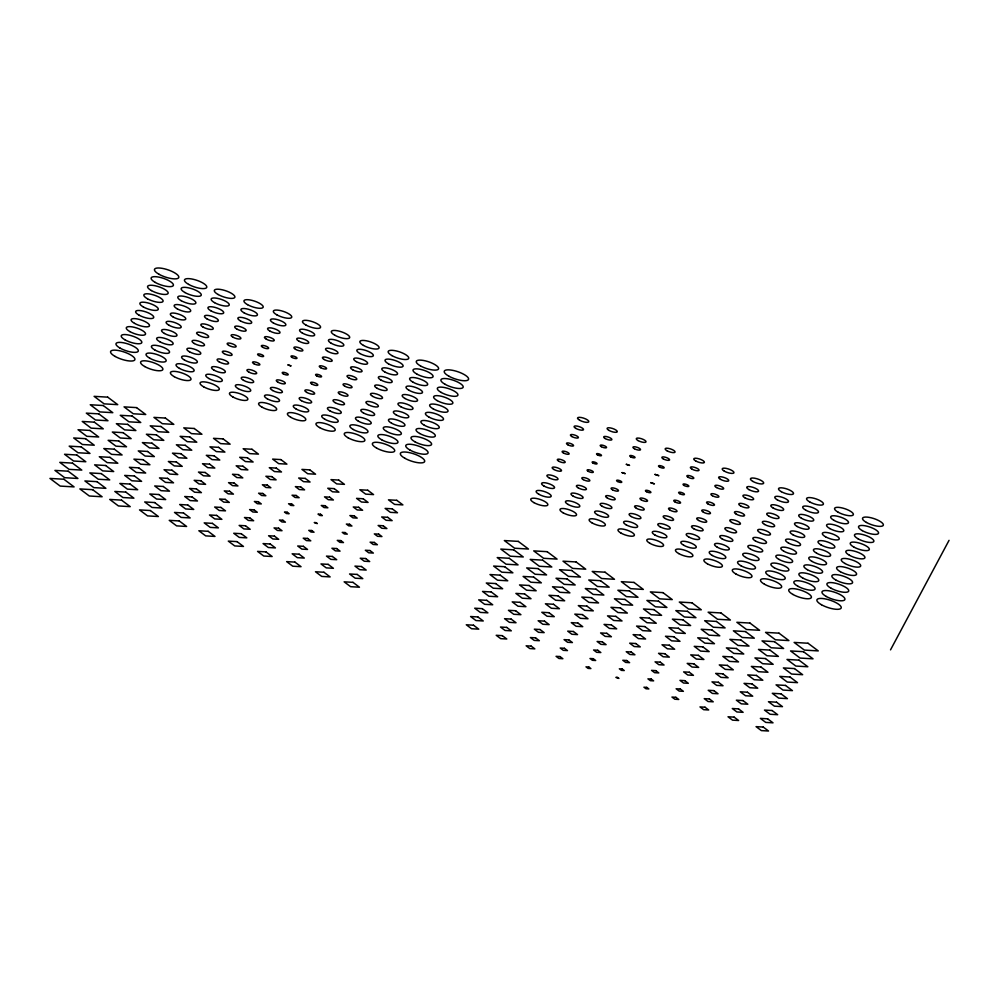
<?xml version="1.0" encoding="UTF-8"?>
<svg xmlns="http://www.w3.org/2000/svg" width="999" height="999" viewBox="0 0 999 999"><rect width="100%" height="100%" fill="white"/><g stroke="black" fill="none" stroke-linecap="round" stroke-linejoin="round"><path stroke-width="1.5" d="M890.521 649.874L949.05 540.334M288.037 364.935L291.109 365.946L288.049 364.91M622.04 472.589L625.112 473.601L622.04 472.589M626.348 464.348L629.582 465.409L626.361 464.31M650.686 482.667L654.42 483.891L650.724 482.592M655.019 474.438L658.865 475.699L655.032 474.388M107.705 397.152L94.093 396.341L104.133 403.858L117.745 404.657L107.705 397.152M103.234 405.519L90.247 404.757L99.825 411.913L112.812 412.687L103.234 405.519M136.538 407.604L124.038 406.868L133.254 413.773L145.754 414.51L136.538 407.604M98.776 413.861L86.301 413.124L95.492 420.005L107.979 420.741L98.776 413.861M132.055 415.996L120.242 415.297L128.946 421.815L140.772 422.515L132.055 415.996M165.384 418.057L153.921 417.382L162.362 423.701L173.826 424.375L165.384 418.057M94.343 422.165L82.23 421.453L91.159 428.134L103.272 428.846L94.343 422.165M127.597 424.35L116.346 423.688L124.638 429.895L135.889 430.557L127.597 424.35M160.889 426.461L150.2 425.824L158.079 431.718L168.769 432.355L160.889 426.461M194.231 428.484L183.754 427.859L191.471 433.641L201.948 434.253L194.231 428.484M89.922 430.432L78.022 429.732L86.801 436.301L98.701 437L89.922 430.432M123.152 432.667L112.313 432.03L120.305 437.999L131.144 438.648L123.152 432.667M156.418 434.827L146.366 434.24L153.771 439.785L163.824 440.372L156.418 434.827M189.723 436.913L180.107 436.338L187.2 441.645L196.803 442.207L189.723 436.913M223.089 438.886L213.499 438.324L220.567 443.606L230.145 444.168L223.089 438.886M85.527 438.661L73.676 437.962L82.418 444.505L94.268 445.204L85.527 438.661M118.731 440.946L108.129 440.309L115.946 446.166L126.548 446.79L118.731 440.946M151.96 443.169L142.382 442.594L149.45 447.877L159.016 448.439L151.96 443.169M185.24 445.304L176.361 444.78L182.904 449.675L191.783 450.199L185.24 445.304M251.96 449.263L243.144 448.738L249.638 453.608L258.466 454.12L251.96 449.263M218.569 447.34L209.952 446.828L216.308 451.585L224.925 452.097L218.569 447.34M81.156 446.853L69.181 446.141L78.009 452.747L89.985 453.446L81.156 446.853M114.336 449.175L103.796 448.551L111.563 454.358L122.103 454.982L114.336 449.175M147.54 451.448L138.237 450.899L145.092 456.031L154.383 456.58L147.54 451.448M180.782 453.658L172.452 453.159L178.584 457.754L186.913 458.254L180.782 453.658M214.073 455.769L206.293 455.307L212.025 459.59L219.792 460.052L214.073 455.769M247.427 457.742L239.698 457.28L245.392 461.55L253.134 462.013L247.427 457.742M280.869 459.59L272.627 459.103L278.696 463.648L286.925 464.135L280.869 459.59M76.798 454.995L64.548 454.27L73.576 461.026L85.827 461.75L76.798 454.995M109.965 457.355L99.288 456.718L107.155 462.612L117.832 463.236L109.965 457.355M143.144 459.677L133.903 459.14L140.709 464.223L149.937 464.772L143.144 459.677M176.348 461.95L168.344 461.476L174.238 465.896L182.243 466.371L176.348 461.95M309.79 469.867L301.923 469.405L307.717 473.738L315.584 474.2L309.79 469.867M209.59 464.148L202.485 463.723L207.717 467.644L214.835 468.069L209.59 464.148M242.919 466.196L236.151 465.796L241.134 469.53L247.889 469.93L242.919 466.196M276.311 468.106L269.28 467.682L274.463 471.565L281.506 471.978L276.311 468.106M72.465 463.111L59.79 462.362L69.131 469.355L81.806 470.092L72.465 463.111M105.619 465.497L94.618 464.847L102.722 470.904L113.711 471.553L105.619 465.497M138.774 467.857L129.383 467.307L136.301 472.477L145.692 473.039L138.774 467.857M171.94 470.192L164.023 469.717L169.855 474.088L177.785 474.562L171.94 470.192M338.748 480.082L331.006 479.62L336.713 483.903L344.468 484.353L338.748 480.082M205.145 472.465L198.451 472.065L203.384 475.761L210.09 476.161L205.145 472.465M305.232 478.396L298.651 478.009L303.496 481.643L310.077 482.03L305.232 478.396M238.424 474.612L232.467 474.263L236.85 477.547L242.807 477.897L238.424 474.612M271.778 476.598L265.871 476.248L270.23 479.508L276.124 479.857L271.778 476.598M68.157 471.191L54.92 470.404L64.673 477.697L77.91 478.484L68.157 471.191M101.286 473.588L89.823 472.914L98.277 479.233L109.74 479.92L101.286 473.588M134.428 475.986L124.675 475.412L131.868 480.781L141.608 481.356L134.428 475.986M167.582 478.359L159.478 477.884L165.447 482.355L173.551 482.829L167.582 478.359M367.757 490.234L359.84 489.76L365.671 494.13L373.576 494.592L367.757 490.234M200.749 480.694L194.143 480.307L199.013 483.953L205.619 484.34L200.749 480.694M334.19 488.623L327.747 488.236L332.492 491.795L338.936 492.17L334.19 488.623M233.953 482.954L228.534 482.642L232.53 485.626L237.962 485.951L233.953 482.954M300.674 486.925L295.367 486.613L299.275 489.547L304.595 489.86L300.674 486.925M267.257 485.064L262.35 484.765L265.971 487.475L270.866 487.762L267.257 485.064M63.849 479.233L49.95 478.421L60.19 486.088L74.101 486.9L63.849 479.233M96.978 481.655L84.89 480.944L93.794 487.612L105.894 488.324L96.978 481.655M130.107 484.065L119.818 483.454L127.397 489.135L137.7 489.747L130.107 484.065M163.249 486.463L154.708 485.964L161.001 490.671L169.53 491.171L163.249 486.463M396.778 500.312L388.461 499.825L394.593 504.408L402.909 504.907L396.778 500.312M196.391 488.861L189.548 488.449L194.593 492.22L201.423 492.632L196.391 488.861M363.199 498.763L356.556 498.364L361.451 502.022L368.082 502.422L363.199 498.763M229.558 491.208L224.251 490.896L228.159 493.818L233.454 494.13L229.558 491.208M329.633 497.165L324.5 496.853L328.284 499.687L333.404 499.987L329.633 497.165M262.774 493.456L258.591 493.206L261.676 495.516L265.846 495.754L262.774 493.456M296.129 495.442L292.033 495.204L295.055 497.465L299.151 497.702L296.129 495.442M92.682 489.685L79.858 488.923L89.311 496.003L102.135 496.765L92.682 489.685M125.812 492.107L114.823 491.458L122.927 497.527L133.916 498.176L125.812 492.107M158.941 494.53L149.775 493.993L156.531 499.038L165.697 499.587L158.941 494.53M192.07 496.94L184.703 496.503L190.135 500.574L197.49 500.998L192.07 496.94M392.232 508.816L385.102 508.404L390.359 512.337L397.502 512.762L392.232 508.816M225.2 499.35L219.605 499.013L223.726 502.11L229.333 502.435L225.2 499.35M358.641 507.28L353.246 506.968L357.217 509.94L362.612 510.252L358.641 507.28M258.354 501.71L254.37 501.486L257.305 503.683L261.301 503.921L258.354 501.71M325.062 505.694L321.253 505.469L324.063 507.579L327.872 507.804L325.062 505.694M291.596 503.921L288.549 503.733L290.796 505.419L293.843 505.594L291.596 503.921M121.528 500.124L109.728 499.425L118.419 505.944L130.232 506.643L121.528 500.124M154.658 502.547L144.693 501.96L152.035 507.455L161.988 508.041L154.658 502.547M187.775 504.982L179.67 504.495L185.639 508.966L193.756 509.453L187.775 504.982M220.904 507.405L214.635 507.03L219.256 510.489L225.512 510.851L220.904 507.405M387.699 517.307L381.668 516.958L386.113 520.279L392.145 520.641L387.699 517.307M254.021 509.827L249.588 509.565L252.859 512L257.292 512.262L254.021 509.827M354.096 515.784L349.887 515.534L352.984 517.857L357.192 518.106L354.096 515.784M287.163 512.225L284.478 512.062L286.451 513.548L289.148 513.711L287.163 512.225M320.504 514.235L318.007 514.085L319.842 515.472L322.352 515.621L320.504 514.235M150.387 510.539L139.523 509.902L147.527 515.896L158.391 516.533L150.387 510.539M183.504 512.974L174.5 512.437L181.131 517.407L190.147 517.944L183.504 512.974M216.633 515.397L209.478 514.972L214.748 518.918L221.903 519.343L216.633 515.397M249.75 517.819L244.455 517.507L248.351 520.429L253.659 520.741L249.75 517.819M383.191 525.761L378.122 525.462L381.855 528.259L386.913 528.558L383.191 525.761M282.879 520.254L279.42 520.042L281.968 521.953L285.414 522.152L282.879 520.254M349.575 524.25L346.353 524.063L348.726 525.836L351.948 526.023L349.575 524.25M316.021 522.639L314.26 522.539L317.307 523.601L316.021 522.639M179.246 520.941L169.231 520.342L176.611 525.874L186.626 526.461L179.246 520.941M212.375 523.364L204.196 522.877L210.227 527.385L218.406 527.872L212.375 523.364M518.256 541.383L504.345 540.559L514.597 548.226L528.496 549.05L518.256 541.383M245.504 525.774L239.136 525.399L243.831 528.908L250.187 529.283L245.504 525.774M278.634 528.184L274.038 527.909L277.422 530.444L282.018 530.719L278.634 528.184M378.708 534.14L374.325 533.891L377.547 536.301L381.943 536.563L378.708 534.14M311.8 530.531L308.753 530.357L311.001 532.03L314.048 532.217L311.8 530.531M345.142 532.542L342.245 532.367L344.38 533.966L347.29 534.14L345.142 532.542M208.129 531.306L198.838 530.756L205.682 535.876L214.985 536.426L208.129 531.306M241.271 533.703L233.729 533.266L239.285 537.412L246.815 537.862L241.271 533.703M547.177 551.673L533.716 550.886L543.631 558.304L557.092 559.103L547.177 551.673M513.736 549.837L500.799 549.075L510.327 556.206L523.276 556.967L513.736 549.837M274.413 536.088L268.569 535.751L272.877 538.973L278.709 539.31L274.413 536.088M307.58 538.424L303.221 538.174L306.431 540.571L310.789 540.834L307.58 538.424M374.288 542.407L370.092 542.157L373.189 544.48L377.397 544.73L374.288 542.407M340.846 540.584L337.262 540.372L339.897 542.357L343.494 542.569L340.846 540.584M237.038 541.62L228.284 541.108L234.74 545.929L243.481 546.441L237.038 541.62M576.098 561.95L562.999 561.176L572.652 568.406L585.751 569.18L576.098 561.95M270.192 543.993L263.074 543.581L268.319 547.502L275.424 547.914L270.192 543.993M509.228 558.279L497.215 557.567L506.068 564.198L518.069 564.897L509.228 558.279M542.644 560.139L530.194 559.403L539.373 566.271L551.823 567.007L542.644 560.139M303.359 546.316L297.69 545.991L301.873 549.113L307.542 549.45L303.359 546.316M336.601 548.538L331.918 548.251L335.364 550.836L340.06 551.123L336.601 548.538M369.955 550.524L365.334 550.249L368.743 552.797L373.364 553.071L369.955 550.524M265.971 551.898L257.567 551.398L263.761 556.031L272.153 556.53L265.971 551.898M299.151 554.208L292.158 553.796L297.315 557.654L304.295 558.066L299.151 554.208M605.044 572.202L592.207 571.44L601.66 578.521L614.497 579.283L605.044 572.202M571.578 570.429L559.515 569.705L568.406 576.361L580.469 577.072L571.578 570.429M332.367 556.443L326.461 556.106L330.819 559.353L336.725 559.702L332.367 556.443M365.671 558.528L360.227 558.216L364.248 561.213L369.692 561.538L365.671 558.528M504.72 566.72L493.618 566.058L501.798 572.19L512.899 572.839L504.72 566.72M538.136 568.593L526.66 567.919L535.114 574.25L546.59 574.924L538.136 568.593M294.93 562.1L286.638 561.613L292.744 566.196L301.049 566.683L294.93 562.1M328.147 564.36L320.979 563.936L326.261 567.882L333.429 568.306L328.147 564.36M634.003 582.429L621.328 581.68L630.669 588.673L643.344 589.422L634.003 582.429M361.426 566.495L354.945 566.108L359.715 569.68L366.196 570.067L361.426 566.495M600.511 580.681L588.748 579.982L597.414 586.475L609.19 587.175L600.511 580.681M533.616 577.047L523.101 576.423L530.844 582.23L541.358 582.854L533.616 577.047M567.045 578.896L556.018 578.234L564.148 584.328L575.187 584.977L567.045 578.896M500.212 575.149L489.972 574.537L497.514 580.194L507.754 580.794L500.212 575.149M323.926 572.252L315.484 571.753L321.703 576.411L330.145 576.91L323.926 572.252M357.18 574.425L349.563 573.975L355.182 578.184L362.799 578.633L357.18 574.425M662.974 592.632L650.349 591.883L659.652 598.838L672.265 599.587L662.974 592.632M629.47 590.909L617.869 590.222L626.423 596.615L638.011 597.302L629.47 590.909M595.991 589.16L585.277 588.523L593.169 594.43L603.883 595.067L595.991 589.16M495.716 583.566L486.276 583.004L493.231 588.211L502.672 588.761L495.716 583.566M529.108 585.489L519.517 584.927L526.585 590.209L536.176 590.784L529.108 585.489M562.524 587.35L552.497 586.763L559.89 592.295L569.917 592.882L562.524 587.35M352.959 582.342L344.131 581.83L350.637 586.688L359.453 587.212L352.959 582.342M691.957 602.797L679.283 602.047L688.623 609.04L701.298 609.79L691.957 602.797M658.441 601.111L646.902 600.436L655.406 606.793L666.932 607.467L658.441 601.111M624.937 599.388L614.422 598.776L622.165 604.57L632.679 605.194L624.937 599.388M591.458 597.627L581.793 597.065L588.911 602.385L598.576 602.959L591.458 597.627M491.233 591.957L482.517 591.445L488.936 596.241L497.652 596.753L491.233 591.957M524.6 593.93L515.884 593.406L522.302 598.214L531.018 598.726L524.6 593.93M558.004 595.816L548.963 595.279L555.631 600.262L564.672 600.799L558.004 595.816M720.953 612.949L708.116 612.187L717.569 619.268L730.406 620.029L720.953 612.949M687.424 611.288L675.824 610.601L684.365 616.995L695.966 617.682L687.424 611.288M653.908 609.59L643.456 608.978L651.161 614.735L661.6 615.359L653.908 609.59M620.404 607.879L610.963 607.317L617.919 612.524L627.36 613.074L620.404 607.879M486.763 600.324L478.671 599.85L484.627 604.308L492.719 604.782L486.763 600.324M553.496 604.27L545.404 603.783L551.361 608.254L559.452 608.728L553.496 604.27M586.937 606.106L578.309 605.594L584.665 610.352L593.294 610.864L586.937 606.106M520.104 602.335L512.2 601.873L518.019 606.231L525.924 606.693L520.104 602.335M749.962 623.064L736.862 622.29L746.515 629.52L759.615 630.294L749.962 623.064M716.42 621.428L704.645 620.729L713.323 627.222L725.099 627.921L716.42 621.428M682.891 619.767L672.377 619.143L680.119 624.937L690.634 625.561L682.891 619.767M649.375 618.081L640.009 617.532L646.915 622.689L656.268 623.239L649.375 618.081M615.871 616.358L607.517 615.859L613.673 620.466L622.04 620.966L615.871 616.358M482.305 608.653L474.7 608.204L480.307 612.399L487.912 612.849L482.305 608.653M515.621 610.726L508.429 610.302L513.723 614.273L520.916 614.697L515.621 610.726M548.988 612.699L541.795 612.275L547.09 616.246L554.283 616.67L548.988 612.699M582.405 614.572L574.8 614.123L580.407 618.319L588.011 618.768L582.405 614.572M778.983 633.166L765.534 632.367L775.449 639.797L788.898 640.584L778.983 633.166M745.441 631.543L733.378 630.831L742.257 637.474L754.32 638.186L745.441 631.543M711.887 629.907L701.173 629.27L709.078 635.177L719.792 635.814L711.887 629.907M678.358 628.246L668.918 627.684L675.873 632.891L685.314 633.453L678.358 628.246M644.842 626.56L636.563 626.073L642.657 630.631L650.936 631.118L644.842 626.56M477.884 616.945L470.579 616.52L475.961 620.541L483.254 620.978L477.884 616.945M511.151 619.093L504.545 618.693L509.415 622.34L516.033 622.739L511.151 619.093M577.884 623.026L571.278 622.639L576.148 626.286L582.754 626.673L577.884 623.026M611.338 624.837L604.045 624.4L609.427 628.421L616.72 628.858L611.338 624.837M544.492 621.116L538.124 620.741L542.819 624.25L549.175 624.625L544.492 621.116M808.016 643.244L794.118 642.419L804.37 650.087L818.268 650.911L808.016 643.244M774.462 641.633L762.012 640.896L771.191 647.764L783.641 648.501L774.462 641.633M740.908 640.009L729.869 639.36L738.011 645.441L749.05 646.091L740.908 640.009M707.367 638.373L697.702 637.799L704.819 643.131L714.485 643.706L707.367 638.373M673.826 636.725L665.459 636.238L671.628 640.846L679.994 641.333L673.826 636.725M473.476 625.199L466.283 624.775L471.578 628.733L478.771 629.158L473.476 625.199M640.309 635.039L633.116 634.615L638.411 638.586L645.604 639.01L640.309 635.039M506.718 627.397L500.487 627.035L505.069 630.469L511.313 630.831L506.718 627.397M540.009 629.507L534.34 629.17L538.511 632.305L544.18 632.629L540.009 629.507M573.376 631.48L567.707 631.143L571.878 634.265L577.547 634.602L573.376 631.48M606.818 633.304L600.586 632.941L605.169 636.375L611.413 636.75L606.818 633.304M803.508 651.698L790.559 650.936L800.099 658.066L813.036 658.828L803.508 651.698M769.942 650.087L758.478 649.412L766.932 655.731L778.396 656.418L769.942 650.087M736.388 648.476L726.36 647.876L733.753 653.408L743.78 654.008L736.388 648.476M702.834 646.852L694.218 646.341L700.574 651.098L709.19 651.61L702.834 646.852M669.293 645.204L662 644.78L667.382 648.801L674.675 649.225L669.293 645.204M502.31 635.651L496.203 635.289L500.699 638.648L506.805 639.01L502.31 635.651M635.776 643.531L629.67 643.169L634.165 646.528L640.272 646.89L635.776 643.531M535.551 637.837L530.369 637.537L534.19 640.396L539.373 640.709L535.551 637.837M602.285 641.783L597.102 641.47L600.923 644.343L606.106 644.642L602.285 641.783M568.868 639.897L564.048 639.622L567.607 642.282L572.427 642.557L568.868 639.897M798.988 660.139L786.987 659.427L795.828 666.058L807.841 666.758L798.988 660.139M765.434 658.541L754.919 657.916L762.662 663.711L773.176 664.335L765.434 658.541M731.867 656.93L722.826 656.393L729.495 661.388L738.536 661.912L731.867 656.93M698.313 655.319L690.709 654.869L696.315 659.065L703.92 659.502L698.313 655.319M664.772 653.683L658.541 653.309L663.124 656.755L669.355 657.117L664.772 653.683M531.143 646.103L526.136 645.804L529.82 648.563L534.84 648.863L531.143 646.103M631.243 652.01L626.223 651.71L629.919 654.482L634.939 654.782L631.243 652.01M564.398 648.276L560.214 648.026L563.299 650.337L567.482 650.586L564.398 648.276M597.764 650.249L593.581 649.999L596.665 652.31L600.849 652.547L597.764 650.249M794.48 668.581L783.378 667.919L791.57 674.05L802.659 674.7L794.48 668.581M760.913 666.982L751.335 666.42L758.391 671.703L767.981 672.265L760.913 666.982M727.359 665.384L719.268 664.909L725.224 669.367L733.316 669.842L727.359 665.384M693.793 663.773L687.187 663.386L692.057 667.032L698.663 667.419L693.793 663.773M660.239 662.15L655.057 661.85L658.878 664.71L664.06 665.022L660.239 662.15M559.977 656.555L556.056 656.318L558.941 658.491L562.874 658.716L559.977 656.555M626.71 660.501L622.789 660.264L625.674 662.424L629.607 662.662L626.71 660.501M593.256 658.678L589.972 658.491L592.395 660.302L595.679 660.501L593.256 658.678M789.984 677.01L779.744 676.398L787.287 682.055L797.527 682.654L789.984 677.01M756.418 675.411L747.702 674.899L754.12 679.707L762.836 680.219L756.418 675.411M722.851 673.813L715.659 673.401L720.953 677.359L728.146 677.784L722.851 673.813M689.285 672.227L683.616 671.89L687.787 675.012L693.456 675.349L689.285 672.227M655.719 670.616L651.535 670.366L654.62 672.677L658.803 672.926L655.719 670.616M588.811 667.007L585.976 666.845L588.061 668.406L590.896 668.568L588.811 667.007M622.177 668.98L619.343 668.806L621.428 670.379L624.263 670.541L622.177 668.98M785.489 685.426L776.048 684.864L783.004 690.072L792.444 690.621L785.489 685.426M751.922 683.828L744.018 683.366L749.837 687.724L757.741 688.186L751.922 683.828M718.343 682.242L711.987 681.867L716.67 685.376L723.039 685.751L718.343 682.242M684.777 680.644L679.957 680.356L683.516 683.016L688.336 683.304L684.777 680.644M651.211 679.058L647.926 678.858L650.349 680.669L653.633 680.868L651.211 679.058M617.644 677.459L615.896 677.359L618.93 678.433L617.644 677.459M781.006 693.818L772.289 693.306L778.708 698.101L787.424 698.626L781.006 693.818M747.439 692.22L740.247 691.795L745.541 695.754L752.734 696.178L747.439 692.22M713.873 690.621L708.204 690.284L712.374 693.418L718.044 693.756L713.873 690.621M680.307 689.023L676.123 688.773L679.208 691.083L683.391 691.32L680.307 689.023M646.765 687.374L643.93 687.212L646.016 688.773L648.851 688.948L646.765 687.374M776.535 702.185L768.443 701.71L774.4 706.168L782.492 706.643L776.535 702.185M742.969 700.574L736.363 700.187L741.233 703.833L747.839 704.22L742.969 700.574M709.415 698.963L704.233 698.651L708.054 701.51L713.236 701.822L709.415 698.963M675.886 697.302L671.952 697.065L674.849 699.238L678.771 699.462L675.886 697.302M772.077 710.514L764.472 710.077L770.079 714.26L777.684 714.71L772.077 710.514M738.536 708.89L732.292 708.516L736.887 711.962L743.119 712.324L738.536 708.89M705.007 707.217L699.987 706.917L703.683 709.69L708.691 709.977L705.007 707.217M767.644 718.818L760.351 718.381L765.734 722.402L773.026 722.839L767.644 718.818M734.128 717.132L728.021 716.77L732.517 720.142L738.623 720.504L734.128 717.132M763.248 727.06L756.056 726.635L761.35 730.594L768.543 731.018L763.248 727.06M533.903 502.609A9.041 2.71 18.5 0 0 547.802 505.007A9.041 2.71 18.5 0 0 536.138 498.426A9.041 2.71 18.5 0 0 533.903 502.609M563.074 512.774A8.729 2.61 18.5 0 0 576.485 515.097A8.729 2.61 18.5 0 0 565.234 508.741A8.729 2.61 18.5 0 0 563.074 512.774M592.132 522.952A8.591 2.572 18.5 0 0 605.332 525.237A8.591 2.572 18.5 0 0 594.255 518.981A8.591 2.572 18.5 0 0 592.132 522.952M621.091 533.141A8.629 2.572 18.5 0 0 634.34 535.427A8.629 2.572 18.5 0 0 623.226 529.145A8.629 2.572 18.5 0 0 621.091 533.141M649.937 543.344A8.841 2.647 18.5 0 0 663.523 545.691A8.841 2.647 18.5 0 0 652.122 539.248A8.841 2.647 18.5 0 0 649.937 543.344M678.683 553.546A9.216 2.76 18.5 0 0 692.856 555.993A9.216 2.76 18.5 0 0 680.968 549.288A9.216 2.76 18.5 0 0 678.683 553.546M707.354 563.773A9.74 2.91 18.5 0 0 722.327 566.358A9.74 2.91 18.5 0 0 709.765 559.265A9.74 2.91 18.5 0 0 707.354 563.773M735.951 574A10.377 3.109 18.5 0 0 751.91 576.76A10.377 3.109 18.5 0 0 738.511 569.193A10.377 3.109 18.5 0 0 735.951 574M764.485 584.24A11.126 3.322 18.5 0 0 781.58 587.187A11.126 3.322 18.5 0 0 767.232 579.083A11.126 3.322 18.5 0 0 764.485 584.24M792.981 594.48A11.938 3.571 18.5 0 0 811.325 597.639A11.938 3.571 18.5 0 0 795.928 588.948A11.938 3.571 18.5 0 0 792.981 594.48M821.44 604.72A12.812 3.834 18.5 0 0 841.133 608.116A12.812 3.834 18.5 0 0 824.6 598.788A12.812 3.834 18.5 0 0 821.44 604.72M538.948 494.318A7.942 2.373 18.5 0 0 551.161 496.428A7.942 2.373 18.5 0 0 540.921 490.646A7.942 2.373 18.5 0 0 538.948 494.318M568.144 504.483A7.58 2.26 18.5 0 0 579.795 506.493A7.58 2.26 18.5 0 0 570.017 500.974A7.58 2.26 18.5 0 0 568.144 504.483M597.227 514.66A7.405 2.21 18.5 0 0 608.616 516.62A7.405 2.21 18.5 0 0 599.05 511.226A7.405 2.21 18.5 0 0 597.227 514.66M626.173 524.85A7.455 2.235 18.5 0 0 637.637 526.823A7.455 2.235 18.5 0 0 628.021 521.403A7.455 2.235 18.5 0 0 626.173 524.85M654.994 535.052A7.705 2.31 18.5 0 0 666.845 537.1A7.705 2.31 18.5 0 0 656.905 531.48A7.705 2.31 18.5 0 0 654.994 535.052M683.716 545.267A8.142 2.435 18.5 0 0 696.241 547.427A8.142 2.435 18.5 0 0 685.726 541.495A8.142 2.435 18.5 0 0 683.716 545.267M712.337 555.494A8.741 2.61 18.5 0 0 725.774 557.817A8.741 2.61 18.5 0 0 714.497 551.448A8.741 2.61 18.5 0 0 712.337 555.494M740.883 565.721A9.466 2.835 18.5 0 0 755.431 568.231A9.466 2.835 18.5 0 0 743.231 561.351A9.466 2.835 18.5 0 0 740.883 565.721M769.38 575.961A10.277 3.072 18.5 0 0 785.164 578.696A10.277 3.072 18.5 0 0 771.915 571.216A10.277 3.072 18.5 0 0 769.38 575.961M797.826 586.213A11.151 3.334 18.5 0 0 814.984 589.173A11.151 3.334 18.5 0 0 800.586 581.043A11.151 3.334 18.5 0 0 797.826 586.213M826.248 596.453A12.088 3.621 18.5 0 0 844.842 599.662A12.088 3.621 18.5 0 0 829.245 590.859A12.088 3.621 18.5 0 0 826.248 596.453M543.98 486.038A6.881 2.06 18.5 0 0 554.545 487.862A6.881 2.06 18.5 0 0 545.679 482.854A6.881 2.06 18.5 0 0 543.98 486.038M573.214 496.191A6.444 1.923 18.5 0 0 583.104 497.902A6.444 1.923 18.5 0 0 574.8 493.219A6.444 1.923 18.5 0 0 573.214 496.191M602.31 506.368A6.231 1.861 18.5 0 0 611.888 508.016A6.231 1.861 18.5 0 0 603.858 503.484A6.231 1.861 18.5 0 0 602.31 506.368M631.256 516.558A6.294 1.886 18.5 0 0 640.921 518.219A6.294 1.886 18.5 0 0 632.804 513.648A6.294 1.886 18.5 0 0 631.256 516.558M660.052 526.76A6.593 1.973 18.5 0 0 670.192 528.508A6.593 1.973 18.5 0 0 661.675 523.713A6.593 1.973 18.5 0 0 660.052 526.76M688.723 536.987A7.118 2.123 18.5 0 0 699.65 538.873A7.118 2.123 18.5 0 0 690.471 533.691A7.118 2.123 18.5 0 0 688.723 536.987M717.282 547.215A7.805 2.335 18.5 0 0 729.282 549.288A7.805 2.335 18.5 0 0 719.218 543.606A7.805 2.335 18.5 0 0 717.282 547.215M745.778 557.454A8.604 2.572 18.5 0 0 759.015 559.74A8.604 2.572 18.5 0 0 747.914 553.471A8.604 2.572 18.5 0 0 745.778 557.454M774.225 567.694A9.503 2.847 18.5 0 0 788.835 570.217A9.503 2.847 18.5 0 0 776.573 563.299A9.503 2.847 18.5 0 0 774.225 567.694M802.634 577.946A10.452 3.122 18.5 0 0 818.705 580.719A10.452 3.122 18.5 0 0 805.219 573.101A10.452 3.122 18.5 0 0 802.634 577.946M831.018 588.199A11.464 3.422 18.5 0 0 848.626 591.246A11.464 3.422 18.5 0 0 833.853 582.892A11.464 3.422 18.5 0 0 831.018 588.199M548.975 477.747A5.857 1.748 18.5 0 0 557.979 479.308A5.857 1.748 18.5 0 0 550.424 475.037A5.857 1.748 18.5 0 0 548.975 477.747M578.271 487.899A5.32 1.586 18.5 0 0 586.45 489.31A5.32 1.586 18.5 0 0 579.582 485.439A5.32 1.586 18.5 0 0 578.271 487.899M607.404 498.076A5.057 1.511 18.5 0 0 615.172 499.413A5.057 1.511 18.5 0 0 608.653 495.729A5.057 1.511 18.5 0 0 607.404 498.076M636.338 508.266A5.132 1.536 18.5 0 0 644.218 509.627A5.132 1.536 18.5 0 0 637.599 505.894A5.132 1.536 18.5 0 0 636.338 508.266M665.084 518.469A5.519 1.648 18.5 0 0 673.563 519.942A5.519 1.648 18.5 0 0 666.445 515.921A5.519 1.648 18.5 0 0 665.084 518.469M693.681 528.708A6.144 1.836 18.5 0 0 703.134 530.332A6.144 1.836 18.5 0 0 695.204 525.861A6.144 1.836 18.5 0 0 693.681 528.708M722.19 538.936A6.943 2.073 18.5 0 0 732.854 540.784A6.943 2.073 18.5 0 0 723.9 535.726A6.943 2.073 18.5 0 0 722.19 538.936M750.624 549.188A7.855 2.348 18.5 0 0 762.687 551.273A7.855 2.348 18.5 0 0 752.559 545.554A7.855 2.348 18.5 0 0 750.624 549.188M779.02 559.44A8.829 2.635 18.5 0 0 792.594 561.788A8.829 2.635 18.5 0 0 781.206 555.344A8.829 2.635 18.5 0 0 779.02 559.44M807.379 569.692A9.865 2.947 18.5 0 0 822.539 572.315A9.865 2.947 18.5 0 0 809.814 565.134A9.865 2.947 18.5 0 0 807.379 569.692M835.726 579.944A10.927 3.272 18.5 0 0 852.509 582.842A10.927 3.272 18.5 0 0 838.423 574.887A10.927 3.272 18.5 0 0 835.726 579.944M553.908 469.48A4.933 1.474 18.5 0 0 561.488 470.791A4.933 1.474 18.5 0 0 555.132 467.195A4.933 1.474 18.5 0 0 553.908 469.48M583.291 479.62A4.246 1.274 18.5 0 0 589.822 480.744A4.246 1.274 18.5 0 0 584.34 477.647A4.246 1.274 18.5 0 0 583.291 479.62M612.487 489.785A3.884 1.161 18.5 0 0 618.468 490.809A3.884 1.161 18.5 0 0 613.448 487.974A3.884 1.161 18.5 0 0 612.487 489.785M641.408 499.975A3.984 1.186 18.5 0 0 647.527 501.036A3.984 1.186 18.5 0 0 642.394 498.126A3.984 1.186 18.5 0 0 641.408 499.975M670.079 510.189A4.495 1.349 18.5 0 0 676.997 511.388A4.495 1.349 18.5 0 0 671.191 508.104A4.495 1.349 18.5 0 0 670.079 510.189M698.588 520.429A5.282 1.573 18.5 0 0 706.705 521.828A5.282 1.573 18.5 0 0 699.899 517.981A5.282 1.573 18.5 0 0 698.588 520.429M727.01 530.681A6.206 1.861 18.5 0 0 736.563 532.33A6.206 1.861 18.5 0 0 728.546 527.797A6.206 1.861 18.5 0 0 727.01 530.681M755.381 540.934A7.23 2.16 18.5 0 0 766.495 542.844A7.23 2.16 18.5 0 0 757.167 537.587A7.23 2.16 18.5 0 0 755.381 540.934M783.728 551.186A8.292 2.485 18.5 0 0 796.478 553.384A8.292 2.485 18.5 0 0 785.776 547.352A8.292 2.485 18.5 0 0 783.728 551.186M812.05 561.438A9.391 2.81 18.5 0 0 826.485 563.936A9.391 2.81 18.5 0 0 814.372 557.105A9.391 2.81 18.5 0 0 812.05 561.438M840.371 571.703A10.502 3.134 18.5 0 0 856.505 574.487A10.502 3.134 18.5 0 0 842.969 566.845A10.502 3.134 18.5 0 0 840.371 571.703M558.753 461.213A4.171 1.249 18.5 0 0 565.172 462.312A4.171 1.249 18.5 0 0 559.79 459.278A4.171 1.249 18.5 0 0 558.753 461.213M588.261 471.341A3.272 0.974 18.5 0 0 593.294 472.202A3.272 0.974 18.5 0 0 589.073 469.83A3.272 0.974 18.5 0 0 588.261 471.341M617.569 481.493A2.722 0.812 18.5 0 0 621.753 482.217A2.722 0.812 18.5 0 0 618.244 480.232A2.722 0.812 18.5 0 0 617.569 481.493M646.453 491.683A2.885 0.862 18.5 0 0 650.886 492.445A2.885 0.862 18.5 0 0 647.165 490.347A2.885 0.862 18.5 0 0 646.453 491.683M674.987 501.923A3.621 1.086 18.5 0 0 680.556 502.884A3.621 1.086 18.5 0 0 675.886 500.249A3.621 1.086 18.5 0 0 674.987 501.923M703.383 512.175A4.595 1.374 18.5 0 0 710.451 513.386A4.595 1.374 18.5 0 0 704.52 510.039A4.595 1.374 18.5 0 0 703.383 512.175M731.73 522.427A5.669 1.698 18.5 0 0 740.434 523.926A5.669 1.698 18.5 0 0 733.129 519.805A5.669 1.698 18.5 0 0 731.73 522.427M760.039 532.679A6.781 2.023 18.5 0 0 770.454 534.477A6.781 2.023 18.5 0 0 761.713 529.545A6.781 2.023 18.5 0 0 760.039 532.679M788.348 542.944A7.905 2.36 18.5 0 0 800.499 545.042A7.905 2.36 18.5 0 0 790.296 539.285A7.905 2.36 18.5 0 0 788.348 542.944M816.645 553.209A9.053 2.71 18.5 0 0 830.556 555.606A9.053 2.71 18.5 0 0 818.88 549.013A9.053 2.71 18.5 0 0 816.645 553.209M844.929 563.473A10.215 3.047 18.5 0 0 860.626 566.183A10.215 3.047 18.5 0 0 847.452 558.741A10.215 3.047 18.5 0 0 844.929 563.473M563.411 452.959A3.721 1.111 18.5 0 0 569.13 453.958A3.721 1.111 18.5 0 0 564.323 451.236A3.721 1.111 18.5 0 0 563.411 452.959M593.056 463.074A2.585 0.774 18.5 0 0 597.04 463.761A2.585 0.774 18.5 0 0 593.706 461.875A2.585 0.774 18.5 0 0 593.056 463.074M679.707 493.668A3.059 0.912 18.5 0 0 684.415 494.48A3.059 0.912 18.5 0 0 680.469 492.257A3.059 0.912 18.5 0 0 679.707 493.668M708.004 503.933A4.208 1.261 18.5 0 0 714.472 505.044A4.208 1.261 18.5 0 0 709.04 501.985A4.208 1.261 18.5 0 0 708.004 503.933M736.288 514.185A5.37 1.611 18.5 0 0 744.542 515.621A5.37 1.611 18.5 0 0 737.612 511.7A5.37 1.611 18.5 0 0 736.288 514.185M764.572 524.45A6.543 1.961 18.5 0 0 774.625 526.186A6.543 1.961 18.5 0 0 766.183 521.428A6.543 1.961 18.5 0 0 764.572 524.45M792.844 534.715A7.717 2.31 18.5 0 0 804.707 536.763A7.717 2.31 18.5 0 0 794.754 531.143A7.717 2.31 18.5 0 0 792.844 534.715M821.128 544.979A8.891 2.66 18.5 0 0 834.789 547.34A8.891 2.66 18.5 0 0 823.326 540.871A8.891 2.66 18.5 0 0 821.128 544.979M849.4 555.244A10.065 3.009 18.5 0 0 864.872 557.917A10.065 3.009 18.5 0 0 851.897 550.586A10.065 3.009 18.5 0 0 849.4 555.244M567.782 444.755A3.746 1.124 18.5 0 0 573.538 445.741A3.746 1.124 18.5 0 0 568.706 443.019A3.746 1.124 18.5 0 0 567.782 444.755M597.427 454.857A2.622 0.787 18.5 0 0 601.46 455.556A2.622 0.787 18.5 0 0 598.076 453.646A2.622 0.787 18.5 0 0 597.427 454.857M684.09 485.452A3.084 0.924 18.5 0 0 688.823 486.276A3.084 0.924 18.5 0 0 684.852 484.028A3.084 0.924 18.5 0 0 684.09 485.452M712.387 495.716A4.221 1.261 18.5 0 0 718.88 496.84A4.221 1.261 18.5 0 0 713.423 493.756A4.221 1.261 18.5 0 0 712.387 495.716M740.671 505.981A5.382 1.611 18.5 0 0 748.95 507.405A5.382 1.611 18.5 0 0 742.007 503.484A5.382 1.611 18.5 0 0 740.671 505.981M768.955 516.233A6.556 1.961 18.5 0 0 779.033 517.981A6.556 1.961 18.5 0 0 770.579 513.211A6.556 1.961 18.5 0 0 768.955 516.233M797.227 526.498A7.73 2.31 18.5 0 0 809.103 528.558A7.73 2.31 18.5 0 0 799.138 522.927A7.73 2.31 18.5 0 0 797.227 526.498M825.511 536.763A8.904 2.66 18.5 0 0 839.185 539.123A8.904 2.66 18.5 0 0 827.709 532.642A8.904 2.66 18.5 0 0 825.511 536.763M853.795 547.027A10.077 3.009 18.5 0 0 869.267 549.7A10.077 3.009 18.5 0 0 856.28 542.37A10.077 3.009 18.5 0 0 853.795 547.027M571.89 436.563A4.221 1.261 18.5 0 0 578.384 437.687A4.221 1.261 18.5 0 0 572.939 434.615A4.221 1.261 18.5 0 0 571.89 436.563M601.386 446.69A3.347 0.999 18.5 0 0 606.53 447.577A3.347 0.999 18.5 0 0 602.222 445.142A3.347 0.999 18.5 0 0 601.386 446.69M630.681 456.843A2.822 0.849 18.5 0 0 635.014 457.592A2.822 0.849 18.5 0 0 631.38 455.544A2.822 0.849 18.5 0 0 630.681 456.843M659.565 467.045A2.972 0.887 18.5 0 0 664.135 467.832A2.972 0.887 18.5 0 0 660.302 465.671A2.972 0.887 18.5 0 0 659.565 467.045M688.124 477.272A3.684 1.099 18.5 0 0 693.781 478.259A3.684 1.099 18.5 0 0 689.035 475.574A3.684 1.099 18.5 0 0 688.124 477.272M716.52 487.524A4.645 1.386 18.5 0 0 723.663 488.761A4.645 1.386 18.5 0 0 717.669 485.377A4.645 1.386 18.5 0 0 716.52 487.524M744.867 497.777A5.707 1.711 18.5 0 0 753.633 499.3A5.707 1.711 18.5 0 0 746.278 495.142A5.707 1.711 18.5 0 0 744.867 497.777M773.189 508.041A6.806 2.035 18.5 0 0 783.653 509.852A6.806 2.035 18.5 0 0 774.874 504.895A6.806 2.035 18.5 0 0 773.189 508.041M801.498 518.294A7.93 2.373 18.5 0 0 813.698 520.404A7.93 2.373 18.5 0 0 803.458 514.622A7.93 2.373 18.5 0 0 801.498 518.294M829.794 528.558A9.078 2.71 18.5 0 0 843.743 530.968A9.078 2.71 18.5 0 0 832.042 524.363A9.078 2.71 18.5 0 0 829.794 528.558M858.091 538.823A10.227 3.059 18.5 0 0 873.813 541.533A10.227 3.059 18.5 0 0 860.614 534.09A10.227 3.059 18.5 0 0 858.091 538.823M575.811 428.396A5.007 1.498 18.5 0 0 583.503 429.732A5.007 1.498 18.5 0 0 577.047 426.086A5.007 1.498 18.5 0 0 575.811 428.396M605.194 438.549A4.333 1.299 18.5 0 0 611.85 439.697A4.333 1.299 18.5 0 0 606.268 436.538A4.333 1.299 18.5 0 0 605.194 438.549M634.377 448.713A3.984 1.186 18.5 0 0 640.496 449.762A3.984 1.186 18.5 0 0 635.364 446.865A3.984 1.186 18.5 0 0 634.377 448.713M663.299 458.903A4.083 1.224 18.5 0 0 669.567 459.977A4.083 1.224 18.5 0 0 664.31 457.005A4.083 1.224 18.5 0 0 663.299 458.903M691.97 469.118A4.583 1.374 18.5 0 0 699.013 470.329A4.583 1.374 18.5 0 0 693.106 466.995A4.583 1.374 18.5 0 0 691.97 469.118M720.491 479.358A5.345 1.598 18.5 0 0 728.721 480.769A5.345 1.598 18.5 0 0 721.815 476.885A5.345 1.598 18.5 0 0 720.491 479.358M748.925 489.597A6.269 1.873 18.5 0 0 758.553 491.271A6.269 1.873 18.5 0 0 750.474 486.7A6.269 1.873 18.5 0 0 748.925 489.597M777.309 499.85A7.268 2.173 18.5 0 0 788.486 501.785A7.268 2.173 18.5 0 0 779.108 496.491A7.268 2.173 18.5 0 0 777.309 499.85M805.656 510.114A8.329 2.485 18.5 0 0 818.456 512.325A8.329 2.485 18.5 0 0 807.716 506.256A8.329 2.485 18.5 0 0 805.656 510.114M833.978 520.367A9.416 2.822 18.5 0 0 848.463 522.864A9.416 2.822 18.5 0 0 836.313 516.008A9.416 2.822 18.5 0 0 833.978 520.367M862.299 530.631A10.527 3.147 18.5 0 0 878.483 533.416A10.527 3.147 18.5 0 0 864.897 525.749A10.527 3.147 18.5 0 0 862.299 530.631M579.645 420.242A5.944 1.773 18.5 0 0 588.773 421.828A5.944 1.773 18.5 0 0 581.118 417.495A5.944 1.773 18.5 0 0 579.645 420.242M608.94 430.394A5.407 1.623 18.5 0 0 617.257 431.83A5.407 1.623 18.5 0 0 610.277 427.897A5.407 1.623 18.5 0 0 608.94 430.394M638.061 440.571A5.157 1.548 18.5 0 0 645.991 441.933A5.157 1.548 18.5 0 0 639.348 438.186A5.157 1.548 18.5 0 0 638.061 440.571M667.007 450.761A5.232 1.561 18.5 0 0 675.037 452.147A5.232 1.561 18.5 0 0 668.294 448.339A5.232 1.561 18.5 0 0 667.007 450.761M695.754 460.976A5.607 1.673 18.5 0 0 704.37 462.462A5.607 1.673 18.5 0 0 697.14 458.379A5.607 1.673 18.5 0 0 695.754 460.976M724.362 471.191A6.219 1.861 18.5 0 0 733.928 472.852A6.219 1.861 18.5 0 0 725.898 468.319A6.219 1.861 18.5 0 0 724.362 471.191M752.871 481.431A7.005 2.098 18.5 0 0 763.648 483.291A7.005 2.098 18.5 0 0 754.607 478.196A7.005 2.098 18.5 0 0 752.871 481.431M781.318 491.683A7.905 2.36 18.5 0 0 793.468 493.781A7.905 2.36 18.5 0 0 783.266 488.024A7.905 2.36 18.5 0 0 781.318 491.683M809.714 501.935A8.879 2.66 18.5 0 0 823.363 504.283A8.879 2.66 18.5 0 0 811.912 497.814A8.879 2.66 18.5 0 0 809.714 501.935M838.086 512.187A9.903 2.96 18.5 0 0 853.308 514.81A9.903 2.96 18.5 0 0 840.534 507.604A9.903 2.96 18.5 0 0 838.086 512.187M866.433 522.44A10.964 3.272 18.5 0 0 883.278 525.349A10.964 3.272 18.5 0 0 869.142 517.37A10.964 3.272 18.5 0 0 866.433 522.44M448.788 376.136A12.812 3.834 18.5 0 0 468.481 379.533A12.812 3.834 18.5 0 0 451.96 370.204A12.812 3.834 18.5 0 0 448.788 376.136M420.442 365.884A11.751 3.521 18.5 0 0 438.511 369.006A11.751 3.521 18.5 0 0 423.351 360.439A11.751 3.521 18.5 0 0 420.442 365.884M391.995 355.632A10.852 3.247 18.5 0 0 408.678 358.516A10.852 3.247 18.5 0 0 394.68 350.612A10.852 3.247 18.5 0 0 391.995 355.632M363.449 345.404A10.14 3.034 18.5 0 0 379.033 348.089A10.14 3.034 18.5 0 0 365.946 340.709A10.14 3.034 18.5 0 0 363.449 345.404M334.74 335.189A9.69 2.897 18.5 0 0 349.625 337.762A9.69 2.897 18.5 0 0 337.138 330.706A9.69 2.897 18.5 0 0 334.74 335.189M305.856 324.987A9.528 2.847 18.5 0 0 320.504 327.522A9.528 2.847 18.5 0 0 308.216 320.579A9.528 2.847 18.5 0 0 305.856 324.987M276.785 314.81A9.69 2.897 18.5 0 0 291.683 317.382A9.69 2.897 18.5 0 0 279.183 310.327A9.69 2.897 18.5 0 0 276.785 314.81M247.54 304.658A10.14 3.034 18.5 0 0 263.124 307.355A10.14 3.034 18.5 0 0 250.05 299.962A10.14 3.034 18.5 0 0 247.54 304.658M218.144 294.518A10.852 3.247 18.5 0 0 234.815 297.402A10.852 3.247 18.5 0 0 220.816 289.498A10.852 3.247 18.5 0 0 218.144 294.518M188.624 284.39A11.751 3.521 18.5 0 0 206.693 287.512A11.751 3.521 18.5 0 0 191.533 278.946A11.751 3.521 18.5 0 0 188.624 284.39M159.016 274.275A12.812 3.834 18.5 0 0 178.709 277.672A12.812 3.834 18.5 0 0 162.188 268.344A12.812 3.834 18.5 0 0 159.016 274.275M445.03 384.278A11.751 3.521 18.5 0 0 463.099 387.4A11.751 3.521 18.5 0 0 447.927 378.846A11.751 3.521 18.5 0 0 445.03 384.278M416.758 374.013A10.577 3.159 18.5 0 0 433.004 376.823A10.577 3.159 18.5 0 0 419.368 369.131A10.577 3.159 18.5 0 0 416.758 374.013M388.399 363.761A9.528 2.847 18.5 0 0 403.047 366.296A9.528 2.847 18.5 0 0 390.746 359.353A9.528 2.847 18.5 0 0 388.399 363.761M359.915 353.521A8.691 2.597 18.5 0 0 373.289 355.831A8.691 2.597 18.5 0 0 362.063 349.5A8.691 2.597 18.5 0 0 359.915 353.521M331.268 343.294A8.142 2.435 18.5 0 0 343.781 345.467A8.142 2.435 18.5 0 0 333.279 339.535A8.142 2.435 18.5 0 0 331.268 343.294M302.41 333.104A7.955 2.373 18.5 0 0 314.623 335.214A7.955 2.373 18.5 0 0 304.37 329.42A7.955 2.373 18.5 0 0 302.41 333.104M273.314 322.927A8.142 2.435 18.5 0 0 285.826 325.087A8.142 2.435 18.5 0 0 275.324 319.156A8.142 2.435 18.5 0 0 273.314 322.927M244.006 312.774A8.691 2.597 18.5 0 0 257.38 315.085A8.691 2.597 18.5 0 0 246.154 308.753A8.691 2.597 18.5 0 0 244.006 312.774M214.535 302.647A9.528 2.847 18.5 0 0 229.183 305.182A9.528 2.847 18.5 0 0 216.895 298.239A9.528 2.847 18.5 0 0 214.535 302.647M184.94 292.532A10.577 3.159 18.5 0 0 201.186 295.342A10.577 3.159 18.5 0 0 187.55 287.637A10.577 3.159 18.5 0 0 184.94 292.532M155.257 282.417A11.751 3.521 18.5 0 0 173.327 285.539A11.751 3.521 18.5 0 0 158.167 276.985A11.751 3.521 18.5 0 0 155.257 282.417M441.171 392.432A10.852 3.247 18.5 0 0 457.854 395.317A10.852 3.247 18.5 0 0 443.856 387.412A10.852 3.247 18.5 0 0 441.171 392.432M412.987 382.167A9.528 2.847 18.5 0 0 427.634 384.69A9.528 2.847 18.5 0 0 415.334 377.759A9.528 2.847 18.5 0 0 412.987 382.167M384.715 371.903A8.329 2.498 18.5 0 0 397.527 374.113A8.329 2.498 18.5 0 0 386.775 368.044A8.329 2.498 18.5 0 0 384.715 371.903M356.343 361.65A7.33 2.185 18.5 0 0 367.595 363.599A7.33 2.185 18.5 0 0 358.154 358.254A7.33 2.185 18.5 0 0 356.343 361.65M327.784 351.411A6.618 1.986 18.5 0 0 337.962 353.171A6.618 1.986 18.5 0 0 329.42 348.351A6.618 1.986 18.5 0 0 327.784 351.411M298.963 341.208A6.369 1.898 18.5 0 0 308.741 342.907A6.369 1.898 18.5 0 0 300.537 338.261A6.369 1.898 18.5 0 0 298.963 341.208M269.83 331.044A6.618 1.986 18.5 0 0 280.007 332.804A6.618 1.986 18.5 0 0 271.466 327.984A6.618 1.986 18.5 0 0 269.83 331.044M240.434 320.904A7.33 2.185 18.5 0 0 251.698 322.852A7.33 2.185 18.5 0 0 242.245 317.52A7.33 2.185 18.5 0 0 240.434 320.904M210.851 310.789A8.329 2.498 18.5 0 0 223.664 312.999A8.329 2.498 18.5 0 0 212.912 306.93A8.329 2.498 18.5 0 0 210.851 310.789M181.169 300.674A9.528 2.847 18.5 0 0 195.816 303.209A9.528 2.847 18.5 0 0 183.529 296.266A9.528 2.847 18.5 0 0 181.169 300.674M151.411 290.572A10.852 3.247 18.5 0 0 168.082 293.456A10.852 3.247 18.5 0 0 154.096 285.552A10.852 3.247 18.5 0 0 151.411 290.572M437.212 400.611A10.14 3.034 18.5 0 0 452.797 403.296A10.14 3.034 18.5 0 0 439.71 395.916A10.14 3.034 18.5 0 0 437.212 400.611M409.091 390.322A8.691 2.597 18.5 0 0 422.452 392.632A8.691 2.597 18.5 0 0 411.238 386.301A8.691 2.597 18.5 0 0 409.091 390.322M380.931 380.045A7.33 2.185 18.5 0 0 392.182 381.993A7.33 2.185 18.5 0 0 382.742 376.66A7.33 2.185 18.5 0 0 380.931 380.045M352.684 369.78A6.094 1.823 18.5 0 0 362.05 371.403A6.094 1.823 18.5 0 0 354.195 366.958A6.094 1.823 18.5 0 0 352.684 369.78M324.263 359.54A5.157 1.536 18.5 0 0 332.192 360.901A5.157 1.536 18.5 0 0 325.537 357.155A5.157 1.536 18.5 0 0 324.263 359.54M295.517 349.325A4.783 1.436 18.5 0 0 302.859 350.599A4.783 1.436 18.5 0 0 296.691 347.115A4.783 1.436 18.5 0 0 295.517 349.325M266.308 339.161A5.157 1.536 18.5 0 0 274.238 340.534A5.157 1.536 18.5 0 0 267.582 336.775A5.157 1.536 18.5 0 0 266.308 339.161M236.775 329.033A6.094 1.823 18.5 0 0 246.141 330.657A6.094 1.823 18.5 0 0 238.286 326.223A6.094 1.823 18.5 0 0 236.775 329.033M207.068 318.931A7.33 2.185 18.5 0 0 218.331 320.879A7.33 2.185 18.5 0 0 208.878 315.547A7.33 2.185 18.5 0 0 207.068 318.931M177.273 308.841A8.691 2.597 18.5 0 0 190.647 311.151A8.691 2.597 18.5 0 0 179.42 304.807A8.691 2.597 18.5 0 0 177.273 308.841M147.44 298.751A10.14 3.034 18.5 0 0 163.024 301.436A10.14 3.034 18.5 0 0 149.95 294.056A10.14 3.034 18.5 0 0 147.44 298.751M433.091 408.791A9.69 2.897 18.5 0 0 447.977 411.363A9.69 2.897 18.5 0 0 435.477 404.308A9.69 2.897 18.5 0 0 433.091 408.791M405.032 398.501A8.142 2.435 18.5 0 0 417.545 400.661A8.142 2.435 18.5 0 0 407.043 394.742A8.142 2.435 18.5 0 0 405.032 398.501M376.96 388.224A6.618 1.986 18.5 0 0 387.137 389.972A6.618 1.986 18.5 0 0 378.596 385.152A6.618 1.986 18.5 0 0 376.96 388.224M348.851 377.934A5.157 1.536 18.5 0 0 356.78 379.308A5.157 1.536 18.5 0 0 350.125 375.549A5.157 1.536 18.5 0 0 348.851 377.934M320.654 367.669A3.859 1.149 18.5 0 0 326.573 368.693A3.859 1.149 18.5 0 0 321.603 365.884A3.859 1.149 18.5 0 0 320.654 367.669M292.058 357.43A3.197 0.962 18.5 0 0 296.978 358.279A3.197 0.962 18.5 0 0 292.857 355.956A3.197 0.962 18.5 0 0 292.058 357.43M262.7 347.29A3.859 1.149 18.5 0 0 268.619 348.314A3.859 1.149 18.5 0 0 263.649 345.504A3.859 1.149 18.5 0 0 262.7 347.29M232.942 337.187A5.157 1.536 18.5 0 0 240.871 338.561A5.157 1.536 18.5 0 0 234.216 334.802A5.157 1.536 18.5 0 0 232.942 337.187M203.097 327.098A6.618 1.986 18.5 0 0 213.274 328.858A6.618 1.986 18.5 0 0 204.733 324.038A6.618 1.986 18.5 0 0 203.097 327.098M173.214 317.02A8.142 2.435 18.5 0 0 185.727 319.18A8.142 2.435 18.5 0 0 175.225 313.249A8.142 2.435 18.5 0 0 173.214 317.02M143.319 306.93A9.69 2.897 18.5 0 0 158.217 309.503A9.69 2.897 18.5 0 0 145.717 302.447A9.69 2.897 18.5 0 0 143.319 306.93M428.796 416.995A9.528 2.847 18.5 0 0 443.444 419.53A9.528 2.847 18.5 0 0 431.143 412.587A9.528 2.847 18.5 0 0 428.796 416.995M400.761 406.705A7.955 2.373 18.5 0 0 412.974 408.816A7.955 2.373 18.5 0 0 402.722 403.034A7.955 2.373 18.5 0 0 400.761 406.705M372.714 396.416A6.369 1.898 18.5 0 0 382.505 398.114A6.369 1.898 18.5 0 0 374.3 393.469A6.369 1.898 18.5 0 0 372.714 396.416M344.68 386.126A4.783 1.436 18.5 0 0 352.035 387.4A4.783 1.436 18.5 0 0 345.866 383.916A4.783 1.436 18.5 0 0 344.68 386.126M316.646 375.836A3.197 0.962 18.5 0 0 321.566 376.685A3.197 0.962 18.5 0 0 317.445 374.363A3.197 0.962 18.5 0 0 316.646 375.836M258.691 355.469A3.197 0.962 18.5 0 0 263.611 356.318A3.197 0.962 18.5 0 0 259.49 353.983A3.197 0.962 18.5 0 0 258.691 355.469M228.783 345.379A4.783 1.436 18.5 0 0 236.126 346.653A4.783 1.436 18.5 0 0 229.957 343.169A4.783 1.436 18.5 0 0 228.783 345.379M198.863 335.302A6.369 1.898 18.5 0 0 208.641 336.988A6.369 1.898 18.5 0 0 200.437 332.355A6.369 1.898 18.5 0 0 198.863 335.302M168.943 325.224A7.955 2.373 18.5 0 0 181.156 327.335A7.955 2.373 18.5 0 0 170.904 321.541A7.955 2.373 18.5 0 0 168.943 325.224M139.023 315.135A9.528 2.847 18.5 0 0 153.671 317.67A9.528 2.847 18.5 0 0 141.383 310.726A9.528 2.847 18.5 0 0 139.023 315.135M424.313 425.224A9.69 2.897 18.5 0 0 439.198 427.797A9.69 2.897 18.5 0 0 426.698 420.741A9.69 2.897 18.5 0 0 424.313 425.224M396.253 414.935A8.142 2.435 18.5 0 0 408.766 417.095A8.142 2.435 18.5 0 0 398.264 411.163A8.142 2.435 18.5 0 0 396.253 414.935M368.181 404.645A6.618 1.986 18.5 0 0 378.359 406.406A6.618 1.986 18.5 0 0 369.817 401.586A6.618 1.986 18.5 0 0 368.181 404.645M340.072 394.368A5.157 1.536 18.5 0 0 348.002 395.741A5.157 1.536 18.5 0 0 341.346 391.983A5.157 1.536 18.5 0 0 340.072 394.368M311.875 384.091A3.859 1.149 18.5 0 0 317.794 385.114A3.859 1.149 18.5 0 0 312.824 382.317A3.859 1.149 18.5 0 0 311.875 384.091M283.279 373.863A3.197 0.962 18.5 0 0 288.199 374.712A3.197 0.962 18.5 0 0 284.078 372.39A3.197 0.962 18.5 0 0 283.279 373.863M253.921 363.723A3.859 1.149 18.5 0 0 259.84 364.747A3.859 1.149 18.5 0 0 254.87 361.938A3.859 1.149 18.5 0 0 253.921 363.723M224.163 353.621A5.157 1.536 18.5 0 0 232.093 354.995A5.157 1.536 18.5 0 0 225.437 351.236A5.157 1.536 18.5 0 0 224.163 353.621M194.318 343.531A6.618 1.986 18.5 0 0 204.495 345.292A6.618 1.986 18.5 0 0 195.954 340.472A6.618 1.986 18.5 0 0 194.318 343.531M164.435 333.454A8.142 2.435 18.5 0 0 176.948 335.614A8.142 2.435 18.5 0 0 166.446 329.682A8.142 2.435 18.5 0 0 164.435 333.454M134.54 323.364A9.69 2.897 18.5 0 0 149.438 325.936A9.69 2.897 18.5 0 0 136.938 318.881A9.69 2.897 18.5 0 0 134.54 323.364M419.642 433.466A10.14 3.034 18.5 0 0 435.239 436.163A10.14 3.034 18.5 0 0 422.152 428.771A10.14 3.034 18.5 0 0 419.642 433.466M391.533 423.189A8.691 2.597 18.5 0 0 404.895 425.499A8.691 2.597 18.5 0 0 393.681 419.168A8.691 2.597 18.5 0 0 391.533 423.189M363.374 412.912A7.33 2.185 18.5 0 0 374.625 414.86A7.33 2.185 18.5 0 0 365.184 409.528A7.33 2.185 18.5 0 0 363.374 412.912M335.127 402.647A6.094 1.823 18.5 0 0 344.493 404.258A6.094 1.823 18.5 0 0 336.638 399.825A6.094 1.823 18.5 0 0 335.127 402.647M306.705 392.395A5.157 1.536 18.5 0 0 314.635 393.768A5.157 1.536 18.5 0 0 307.979 390.01A5.157 1.536 18.5 0 0 306.705 392.395M277.947 382.192A4.783 1.436 18.5 0 0 285.302 383.454A4.783 1.436 18.5 0 0 279.133 379.97A4.783 1.436 18.5 0 0 277.947 382.192M248.751 372.028A5.157 1.536 18.5 0 0 256.681 373.389A5.157 1.536 18.5 0 0 250.025 369.642A5.157 1.536 18.5 0 0 248.751 372.028M219.218 361.9A6.094 1.823 18.5 0 0 228.584 363.524A6.094 1.823 18.5 0 0 220.729 359.078A6.094 1.823 18.5 0 0 219.218 361.9M189.51 351.798A7.33 2.185 18.5 0 0 200.774 353.746A7.33 2.185 18.5 0 0 191.321 348.401A7.33 2.185 18.5 0 0 189.51 351.798M159.715 341.695A8.691 2.597 18.5 0 0 173.089 344.006A8.691 2.597 18.5 0 0 161.863 337.674A8.691 2.597 18.5 0 0 159.715 341.695M129.882 331.606A10.14 3.034 18.5 0 0 145.467 334.303A10.14 3.034 18.5 0 0 132.392 326.91A10.14 3.034 18.5 0 0 129.882 331.606M414.835 441.733A10.852 3.247 18.5 0 0 431.518 444.617A10.852 3.247 18.5 0 0 417.52 436.713A10.852 3.247 18.5 0 0 414.835 441.733M386.65 431.456A9.528 2.847 18.5 0 0 401.298 433.991A9.528 2.847 18.5 0 0 388.998 427.048A9.528 2.847 18.5 0 0 386.65 431.456M358.379 421.191A8.329 2.498 18.5 0 0 371.191 423.401A8.329 2.498 18.5 0 0 360.439 417.332A8.329 2.498 18.5 0 0 358.379 421.191M330.007 410.939A7.33 2.185 18.5 0 0 341.258 412.887A7.33 2.185 18.5 0 0 331.818 407.555A7.33 2.185 18.5 0 0 330.007 410.939M301.448 400.711A6.618 1.986 18.5 0 0 311.626 402.472A6.618 1.986 18.5 0 0 303.084 397.639A6.618 1.986 18.5 0 0 301.448 400.711M272.627 390.509A6.369 1.898 18.5 0 0 282.405 392.195A6.369 1.898 18.5 0 0 274.201 387.562A6.369 1.898 18.5 0 0 272.627 390.509M243.494 380.332A6.618 1.986 18.5 0 0 253.671 382.093A6.618 1.986 18.5 0 0 245.13 377.272A6.618 1.986 18.5 0 0 243.494 380.332M214.098 370.192A7.33 2.185 18.5 0 0 225.349 372.14A7.33 2.185 18.5 0 0 215.909 366.808A7.33 2.185 18.5 0 0 214.098 370.192M184.515 360.077A8.329 2.498 18.5 0 0 197.327 362.287A8.329 2.498 18.5 0 0 186.576 356.218A8.329 2.498 18.5 0 0 184.515 360.077M154.833 349.975A9.528 2.847 18.5 0 0 169.48 352.497A9.528 2.847 18.5 0 0 157.193 345.554A9.528 2.847 18.5 0 0 154.833 349.975M125.075 339.872A10.852 3.247 18.5 0 0 141.746 342.757A10.852 3.247 18.5 0 0 127.747 334.852A10.852 3.247 18.5 0 0 125.075 339.872M409.915 450.012A11.751 3.521 18.5 0 0 427.984 453.134A11.751 3.521 18.5 0 0 412.812 444.567A11.751 3.521 18.5 0 0 409.915 450.012M381.63 439.747A10.577 3.159 18.5 0 0 397.889 442.557A10.577 3.159 18.5 0 0 384.253 434.852A10.577 3.159 18.5 0 0 381.63 439.747M353.284 429.495A9.528 2.847 18.5 0 0 367.932 432.018A9.528 2.847 18.5 0 0 355.632 425.075A9.528 2.847 18.5 0 0 353.284 429.495M324.8 419.243A8.691 2.597 18.5 0 0 338.162 421.553A8.691 2.597 18.5 0 0 326.948 415.222A8.691 2.597 18.5 0 0 324.8 419.243M296.154 409.028A8.142 2.435 18.5 0 0 308.666 411.188A8.142 2.435 18.5 0 0 298.164 405.257A8.142 2.435 18.5 0 0 296.154 409.028M267.295 398.826A7.955 2.373 18.5 0 0 279.508 400.936A7.955 2.373 18.5 0 0 269.255 395.154A7.955 2.373 18.5 0 0 267.295 398.826M238.199 388.648A8.142 2.435 18.5 0 0 250.712 390.821A8.142 2.435 18.5 0 0 240.21 384.89A8.142 2.435 18.5 0 0 238.199 388.648M208.891 378.509A8.691 2.597 18.5 0 0 222.265 380.819A8.691 2.597 18.5 0 0 211.039 374.475A8.691 2.597 18.5 0 0 208.891 378.509M179.42 368.369A9.528 2.847 18.5 0 0 194.068 370.904A9.528 2.847 18.5 0 0 181.768 363.961A9.528 2.847 18.5 0 0 179.42 368.369M149.825 358.254A10.577 3.159 18.5 0 0 166.071 361.064A10.577 3.159 18.5 0 0 152.435 353.359A10.577 3.159 18.5 0 0 149.825 358.254M120.142 348.151A11.751 3.521 18.5 0 0 138.212 351.273A11.751 3.521 18.5 0 0 123.052 342.707A11.751 3.521 18.5 0 0 120.142 348.151M404.895 458.291A12.812 3.834 18.5 0 0 424.587 461.7A12.812 3.834 18.5 0 0 408.054 452.36A12.812 3.834 18.5 0 0 404.895 458.291M376.548 448.039A11.751 3.521 18.5 0 0 394.617 451.161A11.751 3.521 18.5 0 0 379.445 442.594A11.751 3.521 18.5 0 0 376.548 448.039M348.102 437.787A10.852 3.247 18.5 0 0 364.785 440.671A10.852 3.247 18.5 0 0 350.786 432.767A10.852 3.247 18.5 0 0 348.102 437.787M319.555 427.56A10.14 3.034 18.5 0 0 335.14 430.257A10.14 3.034 18.5 0 0 322.053 422.864A10.14 3.034 18.5 0 0 319.555 427.56M290.846 417.345A9.69 2.897 18.5 0 0 305.731 419.917A9.69 2.897 18.5 0 0 293.231 412.862A9.69 2.897 18.5 0 0 290.846 417.345M261.963 407.142A9.528 2.847 18.5 0 0 276.611 409.677A9.528 2.847 18.5 0 0 264.31 402.734A9.528 2.847 18.5 0 0 261.963 407.142M232.892 396.965A9.69 2.897 18.5 0 0 247.777 399.538A9.69 2.897 18.5 0 0 235.289 392.482A9.69 2.897 18.5 0 0 232.892 396.965M203.646 386.813A10.14 3.034 18.5 0 0 219.231 389.51A10.14 3.034 18.5 0 0 206.144 382.118A10.14 3.034 18.5 0 0 203.646 386.813M174.251 376.673A10.852 3.247 18.5 0 0 190.921 379.558A10.852 3.247 18.5 0 0 176.923 371.653A10.852 3.247 18.5 0 0 174.251 376.673M144.73 366.546A11.751 3.521 18.5 0 0 162.8 369.667A11.751 3.521 18.5 0 0 147.64 361.114A11.751 3.521 18.5 0 0 144.73 366.546M115.122 356.431A12.812 3.834 18.5 0 0 134.815 359.84A12.812 3.834 18.5 0 0 118.294 350.499A12.812 3.834 18.5 0 0 115.122 356.431"/></g></svg>
